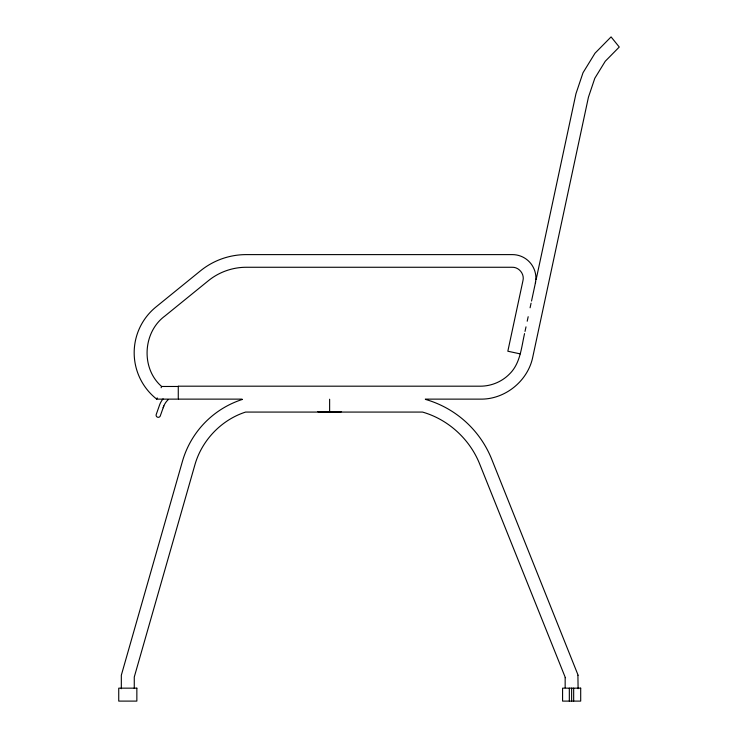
<?xml version="1.0" encoding="UTF-8"?>
<svg xmlns="http://www.w3.org/2000/svg" width="738" height="738" viewBox="0 0 738 738"><rect width="100%" height="100%" fill="white"/><g stroke="black" fill="none" stroke-linecap="round" stroke-linejoin="round"><path stroke-width="1.11" d="M535.382 283.069L535.862 279.61A23.524 23.524 0 0 0 512.384 254.61L246.224 254.61A72.628 72.628 0 0 0 200.432 270.864L156.705 306.381A58.994 58.994 0 0 0 156.705 399.129L178.273 399.129L178.273 386.186M178.642 386.186L480.244 386.186C491.065 386.223 501.794 381.832 509.395 374.111C520.345 363.576 521.369 347.515 524.552 333.604M525.022 331.399L526 326.851M527.209 321.214L528.177 316.713M530.087 307.792L531.065 303.198M531.526 301.049L535.659 281.805M536.139 279.554L575.954 93.726L583.02 72.73L595.003 53.219L611.073 36.9L619.265 47.029L605.261 61.245L594.819 78.246L588.454 97.158L532.79 356.952C528.002 380.956 505.087 399.479 480.613 399.129L425.291 399.129M163.818 405.946L160.294 415.891A2.149 2.149 0 0 1 157.545 417.201A2.149 2.149 0 0 1 156.235 414.452L159.832 404.286A22.361 22.361 0 0 1 163.08 398.834M156.705 399.129L157.194 397.865M161.133 387.745L161.622 386.472L178.273 386.472M134.27 688.489L134.27 677.032L194.804 465.161C201.659 440.549 221.216 419.913 245.579 412.072L422.523 412.072C448.307 419.442 469.958 439.331 479.774 464.248L565.354 677.668M577.909 675.252L578.103 688.72M178.642 399.129L242.027 399.129M520.207 353.88L507.836 351.223L522.91 280.874C524.801 274.093 518.934 266.842 511.914 267.267L246.4 267.267C232.627 267.221 218.928 272.082 208.273 280.8L164.98 315.965C142.757 332.192 140.755 368.354 161.622 386.472M578.103 675.215L491.702 459.211A101.383 101.383 0 0 0 425.595 399.433M573.666 688.157L573.666 701.1M571.636 688.157L571.636 701.1M569.33 688.157L569.33 701.1M565.16 677.705L565.16 687.733M329.628 399.221L329.628 412.072M121.327 688.72L121.327 675.215L182.434 461.351A91.392 91.392 0 0 1 242.313 399.452M163.181 407.754A18.053 18.053 0 0 1 168.181 399.664M341.556 411.536A2.592 2.592 0 0 1 339.978 412.072L318.936 412.053A2.592 2.592 0 0 1 317.7 411.536M136.853 688.157L118.735 688.157L118.735 701.1L136.853 701.1L136.853 688.157M580.695 688.157L562.577 688.157L562.577 701.1L580.695 701.1L580.695 688.157"/></g></svg>
